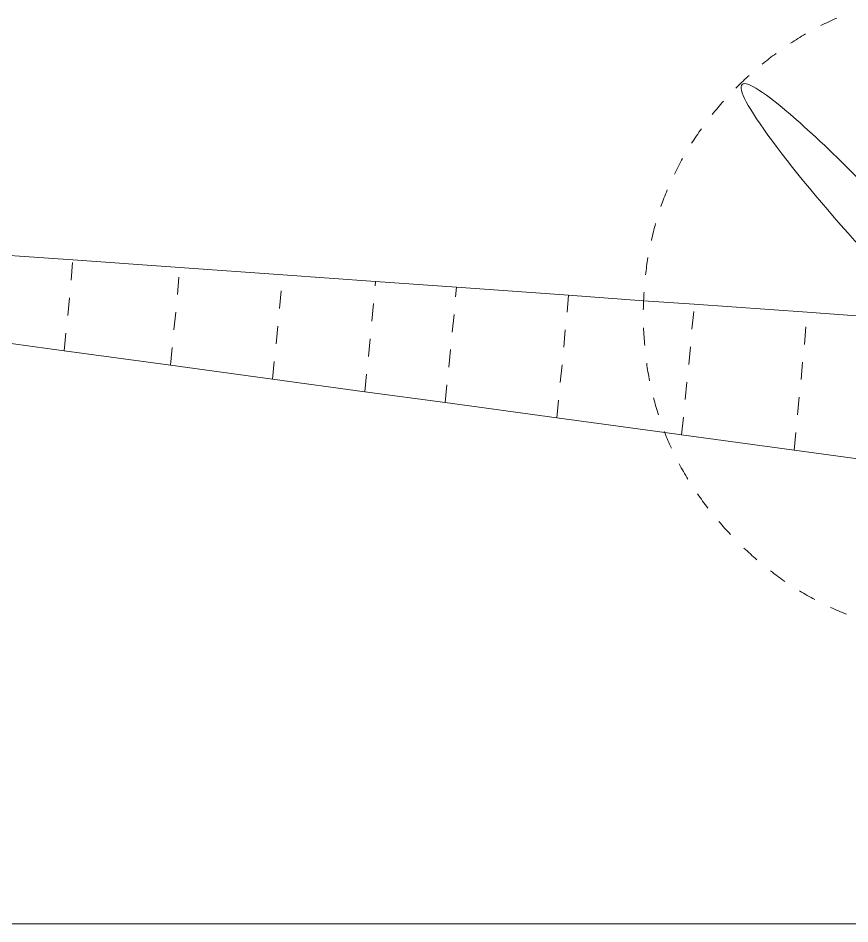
# Model space of a CAD drawing. Header units: millimetres. Extents: x 59 to 361, y 42 to 245.
# Drawn here: x 225.11 to 254.77, y 174.59 to 206.88 of the extents above; entities that cross this region are included whole.
import ezdxf

# ---------------------------------------------------------------- set-up
doc = ezdxf.new("R2010")
doc.units = ezdxf.units.MM
doc.header["$MEASUREMENT"] = 0
doc.layers.add('4-view', color=7, linetype='Continuous', lineweight=0)

msp = doc.modelspace()

# ---------------------------------------------------------------- linework, layer by layer
at = {"layer": '4-view', "color": 7, "lineweight": 18}
for p, q in [((226.999, 197.538), (227.052, 198.162)), ((230.794, 197.025), (230.846, 197.649)), ((237.847, 197.329), (237.858, 197.486)), ((240.709, 196.946), (240.74, 197.282)), ((234.43, 196.527), (234.493, 197.156)), ((244.687, 196.401), (244.739, 196.999)), ((226.879, 196.281), (226.936, 196.909)), ((237.727, 196.077), (237.785, 196.705)), ((230.668, 195.767), (230.73, 196.396)), ((240.594, 195.689), (240.656, 196.317)), ((249.141, 195.793), (249.204, 196.417)), ((226.753, 195.023), (226.816, 195.652)), ((234.31, 195.269), (234.373, 195.898)), ((244.571, 195.144), (244.623, 195.772)), ((253.15, 195.248), (253.202, 195.877)), ((237.601, 194.819), (237.664, 195.447)), ((230.542, 194.509), (230.605, 195.138)), ((240.468, 194.431), (240.53, 195.06)), ((249.026, 194.536), (249.088, 195.164)), ((234.185, 194.011), (234.247, 194.64)), ((244.445, 193.886), (244.508, 194.515)), ((253.035, 193.991), (253.087, 194.62)), ((237.475, 193.561), (237.538, 194.19)), ((240.342, 193.173), (240.405, 193.802)), ((248.9, 193.278), (248.963, 193.907)), ((244.319, 192.628), (244.383, 193.257)), ((252.909, 192.733), (252.971, 193.362)), ((248.774, 192.02), (248.837, 192.649)), ((252.783, 191.475), (252.846, 192.104)), ((198.405, 174.593), (360.994, 174.593))]:
    msp.add_line(p, q, dxfattribs=at)
for points in [[(253.742, 206.61), (253.926, 206.704), (254.114, 206.794), (254.308, 206.877)], [(252.657, 205.981), (252.83, 206.096), (253.009, 206.207), (253.186, 206.311)], [(251.646, 205.237), (251.808, 205.368), (251.976, 205.499), (252.144, 205.619)], [(249.864, 203.439), (249.995, 203.597), (250.126, 203.754), (250.262, 203.911)], [(249.131, 202.417), (249.24, 202.59), (249.361, 202.763), (249.481, 202.936)], [(248.517, 201.317), (248.606, 201.505), (248.706, 201.694), (248.805, 201.878)], [(248.034, 200.164), (248.103, 200.363), (248.182, 200.557), (248.26, 200.751)], [(247.694, 198.953), (247.742, 199.158), (247.788, 199.362), (247.846, 199.561)], [(247.485, 197.727), (247.511, 197.931), (247.537, 198.136), (247.574, 198.34)], [(247.458, 195.206), (247.438, 195.416), (247.422, 195.626), (247.416, 195.841)], [(247.631, 193.954), (247.589, 194.158), (247.553, 194.368), (247.527, 194.578)], [(247.946, 192.738), (247.883, 192.937), (247.825, 193.137), (247.773, 193.341)], [(248.999, 190.438), (248.89, 190.621), (248.785, 190.804), (248.685, 190.988)], [(249.712, 189.415), (249.581, 189.578), (249.461, 189.746), (249.34, 189.919)], [(250.519, 188.472), (250.377, 188.624), (250.236, 188.776), (250.105, 188.933)], [(251.458, 187.571), (251.3, 187.707), (251.148, 187.849), (250.996, 187.99)], [(252.453, 186.8), (252.28, 186.921), (252.113, 187.041), (251.949, 187.172)], [(253.527, 186.151), (253.343, 186.25), (253.16, 186.35), (252.977, 186.46)], [(254.659, 185.627), (254.465, 185.705), (254.276, 185.784), (254.087, 185.873)]]:
    msp.add_open_spline(points, degree=3, dxfattribs=at)
for points, knots in [([(250.702, 204.377), (250.718, 204.393), (250.739, 204.414), (250.755, 204.43), (250.896, 204.571), (251.038, 204.702), (251.18, 204.833)], [0, 0, 0, 0, 1, 1, 1, 2, 2, 2, 2]), ([(255.273, 200.95), (254.402, 201.846), (253.596, 202.616), (252.856, 203.266), (251.735, 204.246), (251.09, 204.666), (250.928, 204.514), (250.766, 204.362), (251.127, 203.691), (252.013, 202.491), (252.898, 201.29), (254.051, 199.918), (255.472, 198.372), (255.498, 198.346), (255.545, 198.293), (255.623, 198.204), (255.765, 198.052), (255.911, 197.916), (256.053, 197.79)], [0, 0, 0, 0, 1, 1, 1, 2, 2, 2, 3, 3, 3, 4, 4, 4, 5, 5, 5, 6, 6, 6, 6]), ([(255.655, 196.218), (255.655, 196.218), (253.254, 196.391), (253.254, 196.391), (253.254, 196.391), (249.224, 196.679), (249.224, 196.679), (249.224, 196.679), (247.416, 196.805), (247.416, 196.805), (247.416, 196.805), (244.739, 196.999), (244.739, 196.999), (244.739, 196.999), (240.74, 197.282), (240.74, 197.282), (240.74, 197.282), (237.858, 197.486), (237.858, 197.486), (237.858, 197.486), (234.546, 197.722), (234.546, 197.722), (234.546, 197.722), (230.877, 197.984), (230.877, 197.984), (230.877, 197.984), (227.063, 198.257), (227.063, 198.257), (227.063, 198.257), (222.896, 198.55), (222.896, 198.55), (222.896, 198.55), (218.153, 198.891), (218.153, 198.891), (218.153, 198.891), (214.867, 199.121), (214.867, 199.121), (214.867, 199.121), (210.858, 199.409), (210.858, 199.409), (210.858, 199.409), (206.734, 199.703), (206.734, 199.703), (206.734, 199.703), (206.168, 199.745), (206.168, 199.745), (204.68, 199.844), (203.406, 199.913), (202.353, 199.954), (199.869, 200.054), (198.585, 200.002), (198.501, 199.792), (198.465, 199.745), (198.449, 199.692), (198.465, 199.645), (198.533, 199.289), (199.78, 198.88), (202.201, 198.424), (202.568, 198.356), (202.961, 198.283), (203.38, 198.215), (203.38, 198.215), (206.551, 197.779), (206.551, 197.779), (206.551, 197.779), (210.644, 197.224), (210.644, 197.224), (210.644, 197.224), (214.632, 196.679), (214.632, 196.679), (214.632, 196.679), (217.896, 196.234), (217.896, 196.234), (217.896, 196.234), (222.608, 195.589), (222.608, 195.589), (222.608, 195.589), (226.753, 195.023), (226.753, 195.023), (226.753, 195.023), (230.542, 194.509), (230.542, 194.509), (230.542, 194.509), (234.184, 194.011), (234.184, 194.011), (234.184, 194.011), (237.475, 193.561), (237.475, 193.561), (237.475, 193.561), (240.342, 193.173), (240.342, 193.173), (240.342, 193.173), (244.319, 192.628), (244.319, 192.628), (244.319, 192.628), (248.171, 192.104), (248.171, 192.104), (248.171, 192.104), (248.774, 192.02), (248.774, 192.02), (248.774, 192.02), (252.783, 191.475), (252.783, 191.475), (252.783, 191.475), (255.66, 191.082), (255.66, 191.082)], [0, 0, 0, 0, 1, 1, 1, 2, 2, 2, 3, 3, 3, 4, 4, 4, 5, 5, 5, 6, 6, 6, 7, 7, 7, 8, 8, 8, 9, 9, 9, 10, 10, 10, 11, 11, 11, 12, 12, 12, 13, 13, 13, 14, 14, 14, 15, 15, 15, 16, 16, 16, 17, 17, 17, 18, 18, 18, 19, 19, 19, 20, 20, 20, 21, 21, 21, 22, 22, 22, 23, 23, 23, 24, 24, 24, 25, 25, 25, 26, 26, 26, 27, 27, 27, 28, 28, 28, 29, 29, 29, 30, 30, 30, 31, 31, 31, 32, 32, 32, 33, 33, 33, 34, 34, 34, 35, 35, 35, 35]), ([(247.406, 196.485), (247.412, 196.595), (247.412, 196.7), (247.416, 196.805), (247.422, 196.904), (247.427, 197.009), (247.432, 197.108)], [0, 0, 0, 0, 1, 1, 1, 2, 2, 2, 2]), ([(248.407, 191.549), (248.323, 191.732), (248.245, 191.915), (248.171, 192.104), (248.166, 192.12), (248.155, 192.13), (248.15, 192.146)], [0, 0, 0, 0, 1, 1, 1, 2, 2, 2, 2])]:
    msp.add_open_spline(points, degree=3, knots=knots, dxfattribs=at)

doc.saveas('drawing.dxf')
